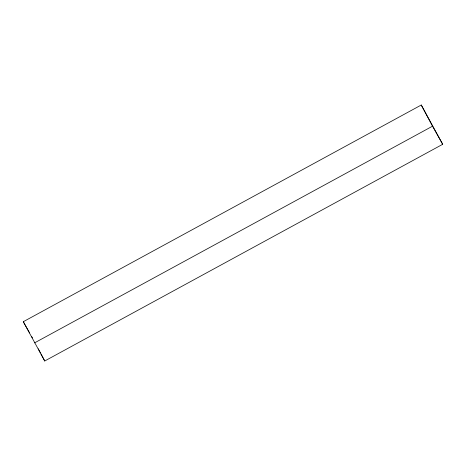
<?xml version="1.0" encoding="UTF-8"?>
<svg xmlns="http://www.w3.org/2000/svg" width="466" height="466" viewBox="0 0 466 466"><rect width="100%" height="100%" fill="white"/><g stroke="black" fill="none" stroke-linecap="round" stroke-linejoin="round"><path stroke-width="0.7" d="M23.3 321.709L421.264 105.013L442.7 144.291L44.736 360.987L23.3 321.709L29.626 332.94M34.536 342.894L432.506 126.199L442.7 144.291M31.74 336.685L32.439 337.932M421.264 105.013L432.506 126.199M38.264 348.789L40.309 352.64M40.991 353.927L44.736 360.987"/></g></svg>
